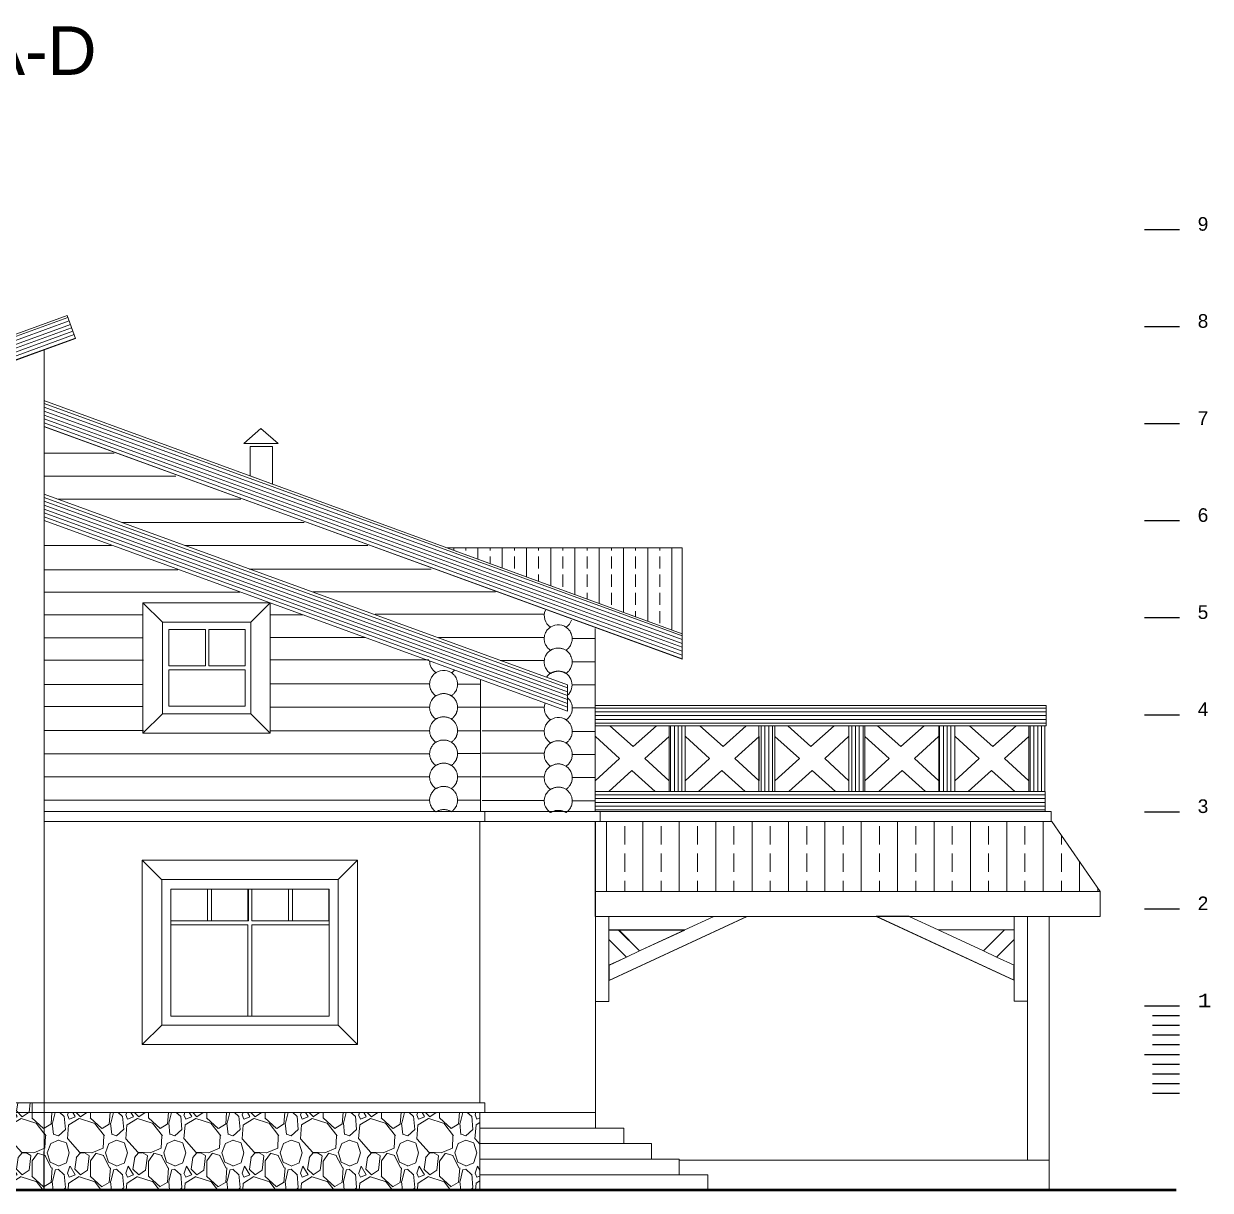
# Model space of a CAD drawing. Header units: millimetres. Extents: x 206455 to 265096, y 21531 to 53708.
# Drawn here: x 214933 to 227162, y 41635 to 53656 of the extents above; entities that cross this region are included whole.
import ezdxf

# ---------------------------------------------------------------- set-up
doc = ezdxf.new("R2010")
doc.units = ezdxf.units.MM
doc.layers.add('hatches', color=8, linetype='Continuous')
doc.layers.add('wall', color=5, linetype='Continuous')
doc.layers.add('txt', color=7, linetype='Continuous', lineweight=13)
doc.styles.get("Standard").update_dxf_attribs({"font": 'arial.ttf'})
pattern_1 = [(318.0128, (-75114.2, -186750.63), (5400.000805, -4799.9989393), [80.7216, -7991.4528]), (274.9697, (-75054.2, -186804.632), (-599.9947842, 7200.000631), [138.5208, -13713.555]), (222.5104, (-75042.2, -186942.63), (6600.0052043, 5999.994431), [97.6728, -9669.6192]), (357.2737, (-74892.2, -187176.632), (-12000.000177, 599.9976106), [126.1428, -12488.1348]), (22.8337, (-74766.2, -187182.632), (-7199.997847, -3000.0059433), [123.693, -12245.6238]), (87.2737, (-74652.2, -187134.632), (-599.9976106, -12000.000177), [126.1428, -12488.1348]), (127.6942, (-74646.201, -187008.632), (5999.9942431, -7800.0044074), [166.8174, -16514.9094]), (162.2553, (-74748.201, -186876.632), (-13199.9977387, 4200.0064576), [157.4928, -15591.7926]), (211.4296, (-74898.2, -186828.632), (-7799.997022, -4800.0049405), [126.57, -12530.4438]), (265.2364, (-75006.2, -186894.63), (599.9949196, 6600.000568), [144.4992, -7080.4578]), (312.3974, (-75018.201, -187038.632), (6599.9952492, -7200.0044106), [186.8688, -18500.025]), (228.8141, (-74886.2, -186582.63), (-3599.998388, -4200.001768), [63.7806, -6314.3064]), (261.4692, (-74928.2, -186630.632), (1200.004746, 7799.998971), [121.3422, -12012.9066]), (315, (-74946.2, -186750.63), (600.0002, -1e-13), [84.8526, -763.6752]), (293.1986, (-75018.2, -186792.63), (-1200.000795, 2999.999838), [45.6948, -4523.769]), (21.8014, (-75000.2, -186834.63), (-1800.000164, -599.999946), [64.6218, -3166.4772]), (120.9638, (-74940.2, -186810.63), (-1200.00149, 1799.998813), [104.9574, -3393.6138]), (251.5651, (-74994.2, -186720.63), (599.99904, 1200.00026), [75.8946, -1821.4722]), (106.3895, (-75000.2, -187182.63), (-1799.995626, 6000.001319), [106.32, -10525.707]), (160.3462, (-75030.2, -187080.63), (6600.0012814, -2399.9971484), [89.1966, -8830.4448]), (23.1986, (-75114.2, -186720.63), (-2999.999838, -1200.000795), [91.389, -4478.0748]), (73.6105, (-75030.2, -186684.63), (-1799.995626, -6000.001319), [106.32, -10525.707]), (69.444, (-74628.2, -187182.63), (-1199.997598, -3000.001107), [102.528, -5023.8744]), (24.7751, (-74592.2, -187086.63), (-6600.002053, -2999.9953135), [85.9068, -8504.7858]), (156.8014, (-74514.2, -186714.63), (-2999.999838, 1200.000795), [91.389, -4478.0748]), (107.354, (-74598.2, -186678.63), (2399.9967014, -7800.0012115), [100.5786, -9957.2544]), (159.444, (-74514.2, -187008.63), (3000.001107, -1199.997598), [51.264, -5075.1384]), (191.3099, (-74514.2, -186750.63), (-2400.00045, -599.99858), [30.594, -3028.8174]), (255.9638, (-74544.2, -186756.63), (599.998834, 1800.00033), [123.693, -2350.17]), (276.009, (-74574.2, -186876.63), (-599.9995905, 5999.9998505), [114.63, -11348.3538]), (33.6901, (-74886.2, -186810.63), (-1199.999735, -600.0008), [86.5332, -2076.7974]), (83.1572, (-74814.201, -186762.632), (1200.0047988, 10199.9996193), [151.0764, -14956.5378]), (150.9454, (-74796.2, -186612.63), (4200.000231, -2400.000016), [61.7736, -6115.6044]), (180, (-74850.2, -186582.63), (-600, -600), [36, -564]), (210.2564, (-74592.2, -186888.63), (4200.0014735, 2399.996932), [83.3544, -8252.112]), (138.0128, (-74664.2, -186930.63), (-5400.000805, 4799.9989393), [161.4432, -7910.7312]), (90, (-74784.2, -186822.63), (-600, 600), [156, -444]), (55.3048, (-74784.2, -186666.63), (-4200.0051658, -5999.9965554), [94.8684, -9391.9644]), (344.0546, (-74730.2, -186588.63), (2400.000076, -599.999934), [87.3612, -4280.7048]), (297.646, (-74646.2, -186612.632), (6000.0046279, -11399.9974843), [142.239, -14081.6844]), (265.4261, (-74580.201, -186738.632), (-599.9968807, -7800.000335), [150.4794, -14897.4444])]
pattern_2 = [(180, (110738.415, -330402.39), (-2e-14, -38.89875), [])]
pattern_3 = [(90, (110738.415, -330402.39), (-38.89875, 2e-14), [])]
pattern_4 = [(90, (114444.673, -330402.463), (-38.89875, 2e-14), [])]

msp = doc.modelspace()

# ---------------------------------------------------------------- hatches: boundary and pattern name
at = {"layer": 'wall', "linetype": 'Continuous', "lineweight": 0, "ltscale": 0.13}
h = msp.add_hatch(dxfattribs=at)
h.set_pattern_fill('ANSI31', color=253, scale=300, angle=335, style=0)
h.set_pattern_definition([(20, (104502.196, -316885.6), (-12.8257554, 35.2384733), [])])
edge = h.paths.add_edge_path()
edge.add_line((215467, 50414), (215379, 50650))
edge.add_line((215379, 50650), (207240, 47688))
edge.add_line((207240, 47688), (207240, 47418))
edge.add_line((207240, 47418), (215467, 50414))
h = msp.add_hatch(dxfattribs=at)
h.set_pattern_fill('ANSI31', color=253, scale=300, angle=115, style=0)
h.set_pattern_definition([(160, (104501.303, -316875.046), (-12.8257554, -35.2384733), [])])
edge = h.paths.add_edge_path()
edge.add_line((215142, 49773), (215142, 49504))
edge.add_line((215142, 49504), (221718, 47109))
edge.add_line((221718, 47109), (221718, 47370))
edge.add_line((221718, 47370), (215141, 49772))
h = msp.add_hatch(dxfattribs=at)
h.set_pattern_fill('ANSI31', color=253, scale=300, angle=115, style=0)
h.set_pattern_definition([(160, (104502.196, -316885.6), (-12.8257554, -35.2384733), [])])
edge = h.paths.add_edge_path()
edge.add_line((215143, 48808), (215143, 48537))
edge.add_line((215143, 48537), (220536, 46573))
edge.add_line((220536, 46573), (220536, 46845))
edge.add_line((220536, 46845), (215143, 48807))
h = msp.add_hatch(dxfattribs=at)
h.set_pattern_fill('ANSI33', color=253, scale=1000, angle=45, style=0)
h.set_pattern_definition([(90, (124864.25, -328208.7), (-250, 4e-14), []), (90, (124989.25, -328083.7), (-250, 4e-14), [125, -62.5])])
edge = h.paths.add_edge_path()
edge.add_line((219293, 48256), (221718, 48256))
edge.add_line((221718, 48256), (221718, 47370))
edge.add_line((221718, 47370), (219293, 48256))
h = msp.add_hatch(dxfattribs=at)
h.set_pattern_fill('ANSI31', color=255, scale=311.19, angle=135, style=0)
h.set_pattern_definition(pattern_2)
h.paths.add_polyline_path([(225471, 46422), (220822, 46422), (220823, 46629), (225472, 46629)])
h = msp.add_hatch(dxfattribs=at)
h.set_pattern_fill('ANSI31', color=255, scale=311.19, angle=45, style=0)
h.set_pattern_definition(pattern_3)
h.paths.add_polyline_path([(221750, 45746), (221585, 45746), (221585, 46422), (221750, 46422)])
h = msp.add_hatch(dxfattribs=at)
h.set_pattern_fill('ANSI31', color=255, scale=311.19, angle=45, style=0)
h.set_pattern_definition(pattern_3)
h.paths.add_polyline_path([(222511, 45745), (222675, 45745), (222675, 46422), (222511, 46422)])
h = msp.add_hatch(dxfattribs=at)
h.set_pattern_fill('ANSI31', color=255, scale=311.19, angle=45, style=0)
h.set_pattern_definition(pattern_3)
h.paths.add_polyline_path([(223438, 45746), (223603, 45746), (223603, 46422), (223438, 46422)])
h = msp.add_hatch(dxfattribs=at)
h.set_pattern_fill('ANSI31', color=255, scale=311.19, angle=45, style=0)
h.set_pattern_definition(pattern_4)
h.paths.add_polyline_path([(224530, 45746), (224365, 45746), (224365, 46422), (224530, 46422)])
h = msp.add_hatch(dxfattribs=at)
h.set_pattern_fill('ANSI31', color=255, scale=311.19, angle=45, style=0)
h.set_pattern_definition(pattern_4)
h.paths.add_polyline_path([(225456, 45746), (225291, 45746), (225291, 46422), (225456, 46422)])
h = msp.add_hatch(dxfattribs=at)
h.set_pattern_fill('ANSI31', color=255, scale=311.19, angle=135, style=0)
h.set_pattern_definition(pattern_2)
h.paths.add_polyline_path([(220823, 45538), (225461, 45538), (225461, 45745), (220823, 45745)])
h = msp.add_hatch(dxfattribs=at)
h.set_pattern_fill('ANSI33', color=253, scale=1500, angle=45, style=0)
h.set_pattern_definition([(90, (93814.7, -328208.1), (-375, 6e-14), []), (90, (94002.2, -328020.6), (-375, 6e-14), [187.5, -93.75])])
h.paths.add_polyline_path([(225528, 45434), (220823, 45436), (220824, 44713), (226028, 44714)])
h = msp.add_hatch(dxfattribs=at)
h.set_pattern_fill('GRAVEL', color=252, scale=600, angle=90, style=0)
h.set_pattern_definition(pattern_1)
h.paths.add_polyline_path([(215142, 42437), (214538, 42436), (214538, 42537), (215142, 42537)])
h.paths.add_polyline_path([(214536, 41637), (215141, 41637), (215142, 42437), (214538, 42436)])
edge = h.paths.add_edge_path(flags=17)
edge.add_line((214538, 42537), (215142, 42537))
h = msp.add_hatch(dxfattribs=at)
h.set_pattern_fill('GRAVEL', color=253, scale=600, angle=90, style=0)
h.set_pattern_definition(pattern_1)
h.paths.add_polyline_path([(215142, 42437), (219635, 42437), (219635, 41636), (215142, 41636)])

# ---------------------------------------------------------------- linework, layer by layer
at = {"layer": 'hatches', "color": 8}
for p, q in [((226486, 51536), (226846, 51536)), ((226486, 50536), (226846, 50536)), ((226486, 49536), (226846, 49536)), ((226486, 48536), (226846, 48536)), ((226486, 47536), (226846, 47536)), ((226486, 46536), (226846, 46536)), ((226486, 45536), (226846, 45536)), ((226486, 44536), (226846, 44536)), ((226486, 43536), (226846, 43536)), ((226568, 43436), (226846, 43436)), ((226568, 43336), (226846, 43336)), ((226568, 43236), (226846, 43236)), ((226568, 43136), (226846, 43136)), ((226486, 43036), (226846, 43036)), ((226568, 42936), (226846, 42936)), ((226568, 42836), (226846, 42836)), ((226568, 42736), (226846, 42736)), ((226568, 42636), (226846, 42636))]:
    msp.add_line(p, q, dxfattribs=at)
at = {"layer": 'wall', "color": 252, "linetype": 'Continuous', "lineweight": 5, "ltscale": 0.13}
for p, q in [((215142, 49231), (215865, 49231)), ((215145, 48993), (216501, 48993)), ((215285, 48756), (217170, 48756)), ((215946, 48516), (217822, 48516)), ((215145, 48280), (215839, 48280)), ((216595, 48278), (218481, 48278)), ((215150, 48030), (216520, 48030)), ((217257, 48035), (219132, 48035)), ((215143, 47800), (217159, 47800)), ((217912, 47801), (219796, 47801)), ((215143, 47565), (216165, 47565)), ((217474, 47564), (217812, 47564)), ((218554, 47571), (220293, 47571)), ((215143, 47328), (216165, 47328)), ((217474, 47331), (218454, 47331)), ((219207, 47333), (220295, 47333)), ((215143, 47098), (216168, 47098)), ((217473, 47100), (219107, 47100)), ((219843, 47094), (220295, 47094)), ((215143, 46848), (216163, 46848)), ((217474, 46854), (219117, 46854)), ((219405, 46851), (219642, 46851)), ((215140, 46620), (216160, 46620)), ((217475, 46615), (219113, 46615)), ((219405, 46615), (219641, 46615)), ((220296, 46612), (219646, 46612)), ((215143, 46372), (216166, 46372)), ((217474, 46371), (219113, 46371)), ((219405, 46371), (219641, 46371)), ((220296, 46370), (219657, 46370)), ((215141, 46133), (219117, 46133)), ((219405, 46135), (219641, 46135)), ((220298, 46139), (219655, 46139)), ((215144, 45896), (219111, 45896)), ((219405, 45895), (219642, 45895)), ((220296, 45894), (219655, 45894)), ((215144, 45655), (219118, 45655)), ((219405, 45655), (219642, 45655)), ((220296, 45652), (219657, 45652))]:
    msp.add_line(p, q, dxfattribs=at)
at = {"layer": 'wall', "color": 250, "linetype": 'Continuous', "lineweight": 15}
for p, q in [((220824, 45539), (220824, 47425)), ((219642, 45537), (219642, 46899))]:
    msp.add_line(p, q, dxfattribs=at)
at = {"layer": 'wall', "color": 252, "linetype": 'Continuous', "lineweight": 5}
for p, q in [((220586, 47321), (220822, 47321)), ((220586, 47081), (220823, 47081)), ((220587, 46843), (220824, 46843)), ((220587, 46607), (220823, 46607)), ((220587, 46363), (220823, 46363)), ((220587, 46127), (220823, 46127)), ((220587, 45887), (220823, 45887)), ((220587, 45647), (220823, 45647))]:
    msp.add_line(p, q, dxfattribs=at)
at = {"layer": 'wall', "color": 250, "linetype": 'Continuous', "lineweight": 15, "ltscale": 0.13}
msp.add_line((214538, 42537), (215142, 42537), dxfattribs=at)
at = {"layer": 'wall', "color": 250, "linetype": 'Continuous', "lineweight": 50, "ltscale": 0.13}
msp.add_line((226812, 41635), (206455, 41635), dxfattribs=at)
at = {"layer": 'wall', "color": 250, "linetype": 'Continuous', "lineweight": 15, "ltscale": 0.13}
for points in [[(215467, 50414), (215379, 50650), (207240, 47688), (207240, 47418), (215467, 50414)], [(215142, 49773), (215142, 49504), (221718, 47109), (221718, 47370), (215141, 49772)], [(215143, 48808), (215143, 48537), (220536, 46573), (220536, 46845), (215143, 48807)], [(216363, 47488), (216162, 47690)], [(217473, 47690), (217274, 47489)], [(216362, 46545), (216162, 46347)], [(217274, 46546), (217474, 46346)], [(220981, 46422), (221454, 46422), (221214, 46207), (220974, 46422)], [(221908, 46422), (222380, 46422), (222141, 46207), (221901, 46422)], [(223280, 46422), (222807, 46422), (223047, 46207), (223287, 46422)], [(224206, 46422), (223734, 46422), (223974, 46207), (224213, 46422)], [(224688, 46422), (225160, 46422), (224921, 46207), (224681, 46422)], [(220827, 46312), (221074, 46086), (220823, 45855), (220823, 46310)], [(221585, 46312), (221335, 46084), (221585, 45853), (221585, 46312)], [(221753, 46312), (222000, 46086), (221750, 45855), (221750, 46310)], [(222512, 46312), (222261, 46084), (222512, 45853), (222512, 46312)], [(222676, 46312), (222927, 46084), (222676, 45853), (222676, 46312)], [(223435, 46312), (223188, 46086), (223438, 45855), (223438, 46310)], [(223603, 46312), (223853, 46084), (223603, 45853), (223603, 46312)], [(224361, 46312), (224114, 46086), (224364, 45855), (224364, 46310)], [(224533, 46311), (224780, 46086), (224530, 45855), (224530, 46310)], [(225292, 46311), (225041, 46084), (225292, 45853), (225292, 46311)], [(220969, 45746), (221441, 45746), (221201, 45961), (220962, 45746)], [(221895, 45746), (222368, 45746), (222128, 45961), (221888, 45746)], [(223293, 45746), (222820, 45746), (223060, 45961), (223300, 45746)], [(224219, 45746), (223747, 45746), (223986, 45961), (224226, 45746)], [(224675, 45746), (225147, 45746), (224908, 45961), (224668, 45746)], [(221585, 45749), (221585, 45746), (221583, 45746)], [(223603, 45749), (223603, 45746), (223605, 45746)], [(225291, 45749), (225291, 45746), (225289, 45746)], [(220825, 42436), (220825, 45433)], [(216354, 44837), (216154, 45036)], [(218173, 44837), (218373, 45036)], [(220965, 43582), (220965, 43582), (220965, 44457), (220825, 44457), (220825, 43582), (220965, 43582)], [(220965, 43582), (220965, 43582), (220965, 44457), (220825, 44457), (220825, 43582), (220965, 43582)], [(222046, 44458), (222387, 44458), (220965, 43798), (220965, 43954), (220965, 43954)], [(221747, 44318), (220965, 44318), (220965, 44458), (222047, 44458), (221747, 44318)], [(221746, 44317), (220965, 44317), (220965, 44457), (222046, 44457), (221746, 44318)], [(222047, 44458), (222388, 44458), (220966, 43798), (220966, 43954), (220966, 43954)], [(224058, 44459), (223717, 44458), (225139, 43799), (225139, 43955), (225139, 43955)], [(224059, 44459), (223718, 44459), (225140, 43799), (225140, 43955), (225140, 43955)], [(224358, 44318), (225140, 44318), (225140, 44458), (224058, 44458), (224358, 44318)], [(224359, 44319), (225140, 44319), (225140, 44458), (224059, 44458), (224359, 44319)], [(225140, 43583), (225140, 43583), (225140, 44458), (225280, 44458), (225280, 43583), (225140, 43583)], [(225140, 43583), (225140, 43583), (225140, 44458), (225280, 44458), (225280, 43583), (225140, 43583)], [(220965, 44318), (221064, 44318), (221281, 44101), (221146, 44038), (220965, 44219), (220965, 44318)], [(220965, 44318), (221065, 44318), (221281, 44101), (221147, 44038), (220965, 44220), (220965, 44318)], [(221064, 44317), (221746, 44317), (221281, 44101), (221064, 44317)], [(221065, 44318), (221746, 44318), (221281, 44101), (221065, 44318)], [(225041, 44319), (224359, 44319), (224824, 44102), (225041, 44319)], [(225040, 44318), (224359, 44318), (224824, 44101), (225040, 44318)], [(225140, 44319), (225041, 44319), (224824, 44102), (224959, 44039), (225140, 44221), (225140, 44319)], [(225140, 44318), (225040, 44318), (224824, 44101), (224958, 44039), (225140, 44220), (225140, 44318)], [(220965, 44220), (221147, 44038), (220965, 43954), (220965, 44220), (220965, 44220)], [(220965, 44219), (221146, 44038), (220965, 43953), (220965, 44219), (220965, 44219)], [(225140, 44220), (224958, 44039), (225140, 43954), (225140, 44220), (225140, 44220)], [(225140, 44221), (224959, 44039), (225140, 43954), (225140, 44221), (225140, 44221)], [(216155, 43136), (216355, 43336)], [(218373, 43138), (218174, 43336)], [(219687, 42437), (220826, 42436), (220826, 42276), (221117, 42276), (219636, 42276), (221117, 42276), (221117, 42116), (219636, 42116), (221404, 42116), (221404, 41955), (219635, 41955), (221687, 41955), (221687, 41796), (219636, 41796), (221984, 41796), (221984, 41636)], [(221687, 41944), (225502, 41944), (225502, 41636)]]:
    msp.add_lwpolyline(points, dxfattribs=at)
at = {"layer": 'wall', "color": 250, "linetype": 'Continuous', "lineweight": 0, "ltscale": 0.13}
msp.add_lwpolyline([(215142, 42536), (214537, 42536), (214537, 50074), (215142, 50297)], close=True, dxfattribs=at)
at = {"layer": 'wall', "color": 250, "linetype": 'Continuous', "lineweight": 15, "ltscale": 0.13}
for points in [[(214538, 50076), (215142, 50296), (215142, 42537), (214538, 42537)], [(217375, 49484), (217375, 49484), (217200, 49329), (217554, 49329)], [(217266, 48996), (217496, 48912), (217496, 49299), (217266, 49299)], [(216162, 47690), (217474, 47690), (217474, 46345), (216162, 46345)], [(216362, 47489), (217274, 47489), (217274, 46546), (216362, 46546)], [(216428, 47038), (216806, 47038), (216806, 47415), (216428, 47415)], [(216839, 47038), (217216, 47038), (217216, 47415), (216839, 47415)], [(216428, 46999), (217215, 46999), (217215, 46623), (216428, 46623)], [(225471, 46422), (220822, 46422), (220823, 46629), (225472, 46629)], [(221750, 45746), (221585, 45746), (221585, 46422), (221750, 46422)], [(222511, 45745), (222675, 45745), (222675, 46422), (222511, 46422)], [(223438, 45746), (223603, 45746), (223603, 46422), (223438, 46422)], [(224364, 45746), (224529, 45746), (224529, 46422), (224364, 46422)], [(225456, 45746), (225291, 45746), (225291, 46422), (225456, 46422)], [(220823, 45538), (225461, 45538), (225461, 45745), (220823, 45745)], [(215144, 45537), (219687, 45537), (219687, 45436), (215144, 45436)], [(219687, 45537), (220875, 45538), (220875, 45434), (219687, 45436)], [(220874, 45434), (225521, 45434), (225522, 45538), (220874, 45538)], [(219635, 45436), (215142, 45435), (215142, 42537), (219635, 42537)], [(225528, 45434), (220823, 45436), (220824, 44713), (226028, 44714)], [(218373, 45036), (216155, 45036), (216155, 43137), (218373, 43137)], [(218174, 44837), (216355, 44837), (216355, 43337), (218174, 43337)], [(216450, 44738), (218082, 44738), (218082, 43429), (216450, 43429)], [(216450, 44738), (217248, 44738), (217248, 44412), (216450, 44412)], [(216828, 44738), (216450, 44738), (216450, 44412), (216828, 44412)], [(217244, 44412), (216868, 44412), (216868, 44737), (217244, 44737)], [(217284, 44738), (218082, 44738), (218082, 44411), (217284, 44411)], [(217662, 44737), (217284, 44737), (217284, 44411), (217662, 44411)], [(218078, 44411), (217702, 44411), (217702, 44737), (218078, 44737)], [(226026, 44713), (220824, 44713), (220824, 44457), (226026, 44457)], [(226027, 44713), (220825, 44713), (220825, 44457), (226027, 44457)], [(225280, 44457), (225502, 44457), (225502, 41944), (225280, 41944)], [(217243, 44370), (216450, 44370), (216450, 43429), (217243, 43429)], [(217284, 44370), (218082, 44370), (218082, 43429), (217284, 43429)], [(214536, 41637), (215141, 41637), (215142, 42437), (214538, 42436)], [(215142, 42437), (214538, 42436), (214538, 42537), (215142, 42537)], [(219687, 42537), (215142, 42537), (215142, 42437), (219687, 42437)], [(215142, 42437), (219635, 42437), (219635, 41636), (215142, 41636)]]:
    msp.add_lwpolyline(points, close=True, dxfattribs=at)
at = {"layer": 'wall', "color": 250, "linetype": 'Continuous', "lineweight": 0, "ltscale": 0.13}
msp.add_lwpolyline([(219293, 48256), (221718, 48256), (221718, 47370), (219293, 48256)], dxfattribs=at)
at = {"layer": 'wall', "color": 250, "linetype": 'Continuous', "lineweight": 15, "ltscale": 100}
for points in [[(220522, 47200, 0), (220524, 47201, 0), (220527, 47203, 0), (220530, 47205, 0), (220534, 47209, 0), (220539, 47214, 0), (220545, 47219, 0), (220550, 47225, 0), (220555, 47231, 0), (220561, 47239, 0), (220567, 47250, 0), (220573, 47259, 0), (220576, 47269, 0), (220580, 47280, 0), (220582, 47289, 0), (220584, 47298, 0), (220585, 47308, 0), (220586, 47315, 0), (220585, 47326, 0), (220585, 47332, 0), (220584, 47339, 0), (220582, 47349, 0), (220580, 47357, 0), (220575, 47372, 0), (220570, 47383, 0), (220564, 47395, 0), (220557, 47404, 0), (220552, 47411, 0), (220546, 47417, 0), (220539, 47425, 0), (220534, 47429, 0), (220526, 47435, 0), (220521, 47439, 0), (220506, 47447, 0), (220499, 47450, 0), (220479, 47457, 0), (220456, 47461, 0), (220431, 47461, 0), (220407, 47457, 0), (220384, 47449, 0), (220365, 47440, 0), (220351, 47431, 0), (220340, 47422, 0), (220329, 47410, 0), (220322, 47399, 0), (220316, 47391, 0), (220312, 47382, 0), (220307, 47370, 0), (220302, 47357, 0), (220300, 47347, 0), (220299, 47340, 0), (220298, 47330, 0), (220297, 47322, 0), (220297, 47312, 0), (220298, 47304, 0), (220299, 47296, 0), (220301, 47287, 0), (220305, 47273, 0), (220308, 47266, 0), (220312, 47257, 0), (220316, 47248, 0), (220323, 47237, 0), (220329, 47229, 0), (220336, 47220, 0), (220344, 47213, 0), (220354, 47204, 0), (220361, 47200, 0), (220362, 47199, 0), (220365, 47201, 0), (220365, 47201, 0), (220369, 47203, 0), (220374, 47206, 0), (220379, 47208, 0), (220388, 47211, 0), (220395, 47214, 0), (220408, 47219, 0), (220416, 47220, 0), (220424, 47221, 0), (220430, 47222, 0), (220438, 47222, 0), (220446, 47222, 0), (220452, 47222, 0), (220457, 47222, 0), (220465, 47221, 0), (220472, 47219, 0), (220479, 47218, 0), (220486, 47216, 0), (220492, 47214, 0), (220499, 47211, 0), (220505, 47208, 0), (220514, 47204, 0), (220519, 47201, 0), (220522, 47200, 0), (220522, 47200, 0)], [(220522, 46961, 0), (220524, 46962, 0), (220527, 46964, 0), (220529, 46966, 0), (220534, 46970, 0), (220539, 46975, 0), (220545, 46980, 0), (220550, 46986, 0), (220555, 46992, 0), (220561, 47000, 0), (220567, 47011, 0), (220573, 47020, 0), (220576, 47030, 0), (220580, 47041, 0), (220582, 47050, 0), (220584, 47059, 0), (220585, 47069, 0), (220586, 47076, 0), (220585, 47087, 0), (220585, 47093, 0), (220584, 47100, 0), (220582, 47110, 0), (220580, 47118, 0), (220575, 47133, 0), (220570, 47144, 0), (220564, 47156, 0), (220557, 47165, 0), (220552, 47172, 0), (220546, 47178, 0), (220539, 47186, 0), (220534, 47190, 0), (220526, 47196, 0), (220521, 47200, 0), (220506, 47208, 0), (220499, 47211, 0), (220479, 47218, 0), (220456, 47222, 0), (220431, 47222, 0), (220407, 47218, 0), (220384, 47210, 0), (220365, 47201, 0), (220351, 47192, 0), (220340, 47183, 0), (220329, 47171, 0), (220322, 47160, 0), (220316, 47152, 0), (220312, 47143, 0), (220307, 47131, 0), (220302, 47118, 0), (220300, 47108, 0), (220299, 47102, 0), (220298, 47091, 0), (220297, 47083, 0), (220297, 47073, 0), (220298, 47065, 0), (220299, 47057, 0), (220301, 47048, 0), (220305, 47034, 0), (220307, 47027, 0), (220312, 47018, 0), (220316, 47009, 0), (220323, 46998, 0), (220329, 46990, 0), (220336, 46981, 0), (220344, 46974, 0), (220354, 46965, 0), (220361, 46961, 0), (220362, 46960, 0), (220365, 46962, 0), (220365, 46962, 0), (220369, 46964, 0), (220374, 46967, 0), (220379, 46969, 0), (220388, 46972, 0), (220395, 46975, 0), (220408, 46980, 0), (220416, 46981, 0), (220424, 46982, 0), (220430, 46983, 0), (220438, 46983, 0), (220446, 46983, 0), (220452, 46983, 0), (220457, 46983, 0), (220465, 46982, 0), (220472, 46980, 0), (220479, 46979, 0), (220486, 46977, 0), (220492, 46975, 0), (220499, 46972, 0), (220505, 46969, 0), (220514, 46965, 0), (220519, 46962, 0), (220522, 46961, 0), (220522, 46961, 0)], [(219341, 46730, 0), (219343, 46732, 0), (219346, 46734, 0), (219348, 46736, 0), (219353, 46740, 0), (219358, 46744, 0), (219364, 46750, 0), (219369, 46755, 0), (219374, 46762, 0), (219380, 46770, 0), (219386, 46780, 0), (219392, 46790, 0), (219395, 46800, 0), (219399, 46811, 0), (219401, 46820, 0), (219403, 46829, 0), (219404, 46839, 0), (219404, 46846, 0), (219404, 46856, 0), (219404, 46863, 0), (219403, 46869, 0), (219401, 46879, 0), (219399, 46888, 0), (219394, 46903, 0), (219389, 46914, 0), (219383, 46925, 0), (219376, 46935, 0), (219371, 46942, 0), (219365, 46948, 0), (219358, 46955, 0), (219353, 46960, 0), (219345, 46966, 0), (219340, 46970, 0), (219325, 46978, 0), (219318, 46981, 0), (219298, 46988, 0), (219275, 46992, 0), (219250, 46992, 0), (219226, 46988, 0), (219203, 46980, 0), (219184, 46971, 0), (219170, 46962, 0), (219159, 46952, 0), (219148, 46941, 0), (219141, 46930, 0), (219135, 46922, 0), (219131, 46913, 0), (219126, 46900, 0), (219121, 46888, 0), (219119, 46878, 0), (219118, 46871, 0), (219117, 46861, 0), (219116, 46853, 0), (219116, 46843, 0), (219117, 46834, 0), (219118, 46827, 0), (219120, 46818, 0), (219124, 46804, 0), (219126, 46797, 0), (219131, 46787, 0), (219135, 46778, 0), (219142, 46768, 0), (219148, 46760, 0), (219155, 46751, 0), (219163, 46744, 0), (219173, 46735, 0), (219180, 46731, 0), (219181, 46730, 0), (219184, 46732, 0), (219184, 46732, 0), (219188, 46734, 0), (219193, 46736, 0), (219198, 46738, 0), (219207, 46742, 0), (219214, 46745, 0), (219227, 46750, 0), (219235, 46751, 0), (219243, 46752, 0), (219249, 46753, 0), (219257, 46753, 0), (219265, 46753, 0), (219271, 46753, 0), (219276, 46753, 0), (219284, 46752, 0), (219291, 46750, 0), (219298, 46749, 0), (219305, 46747, 0), (219311, 46744, 0), (219318, 46742, 0), (219324, 46739, 0), (219333, 46735, 0), (219338, 46732, 0), (219341, 46730, 0), (219341, 46730, 0)], [(219341, 46491, 0), (219343, 46493, 0), (219346, 46495, 0), (219348, 46497, 0), (219353, 46501, 0), (219358, 46505, 0), (219364, 46511, 0), (219369, 46516, 0), (219374, 46523, 0), (219380, 46531, 0), (219386, 46541, 0), (219392, 46551, 0), (219395, 46561, 0), (219399, 46572, 0), (219401, 46581, 0), (219403, 46590, 0), (219404, 46600, 0), (219405, 46607, 0), (219404, 46617, 0), (219404, 46624, 0), (219403, 46630, 0), (219401, 46640, 0), (219399, 46649, 0), (219394, 46664, 0), (219389, 46675, 0), (219383, 46686, 0), (219376, 46696, 0), (219371, 46703, 0), (219365, 46709, 0), (219358, 46716, 0), (219353, 46721, 0), (219345, 46727, 0), (219340, 46731, 0), (219325, 46739, 0), (219318, 46742, 0), (219298, 46749, 0), (219275, 46753, 0), (219250, 46753, 0), (219226, 46749, 0), (219203, 46741, 0), (219184, 46732, 0), (219170, 46723, 0), (219159, 46713, 0), (219148, 46702, 0), (219141, 46691, 0), (219135, 46683, 0), (219131, 46674, 0), (219126, 46661, 0), (219121, 46649, 0), (219119, 46639, 0), (219118, 46632, 0), (219117, 46622, 0), (219116, 46614, 0), (219116, 46604, 0), (219117, 46595, 0), (219118, 46588, 0), (219120, 46579, 0), (219124, 46565, 0), (219126, 46558, 0), (219131, 46548, 0), (219135, 46539, 0), (219142, 46529, 0), (219148, 46521, 0), (219155, 46512, 0), (219163, 46505, 0), (219173, 46496, 0), (219180, 46492, 0), (219181, 46491, 0), (219184, 46493, 0), (219184, 46493, 0), (219188, 46495, 0), (219193, 46497, 0), (219198, 46499, 0), (219207, 46503, 0), (219214, 46506, 0), (219227, 46511, 0), (219235, 46512, 0), (219243, 46513, 0), (219249, 46514, 0), (219257, 46514, 0), (219265, 46514, 0), (219271, 46514, 0), (219276, 46514, 0), (219284, 46512, 0), (219291, 46511, 0), (219298, 46510, 0), (219305, 46508, 0), (219311, 46505, 0), (219318, 46503, 0), (219324, 46500, 0), (219333, 46496, 0), (219338, 46493, 0), (219341, 46491, 0), (219341, 46491, 0)], [(219341, 46252, 0), (219343, 46254, 0), (219346, 46256, 0), (219348, 46258, 0), (219353, 46262, 0), (219358, 46266, 0), (219364, 46272, 0), (219369, 46277, 0), (219374, 46284, 0), (219380, 46292, 0), (219386, 46302, 0), (219392, 46312, 0), (219395, 46322, 0), (219399, 46333, 0), (219401, 46342, 0), (219403, 46351, 0), (219404, 46361, 0), (219404, 46368, 0), (219404, 46378, 0), (219404, 46385, 0), (219403, 46391, 0), (219401, 46401, 0), (219399, 46410, 0), (219394, 46425, 0), (219389, 46436, 0), (219383, 46447, 0), (219376, 46457, 0), (219371, 46464, 0), (219365, 46470, 0), (219358, 46477, 0), (219353, 46482, 0), (219345, 46488, 0), (219340, 46492, 0), (219325, 46500, 0), (219318, 46503, 0), (219298, 46510, 0), (219275, 46514, 0), (219250, 46514, 0), (219226, 46510, 0), (219203, 46502, 0), (219184, 46493, 0), (219170, 46484, 0), (219159, 46474, 0), (219148, 46463, 0), (219141, 46452, 0), (219135, 46444, 0), (219131, 46435, 0), (219126, 46422, 0), (219121, 46410, 0), (219119, 46400, 0), (219118, 46393, 0), (219117, 46383, 0), (219116, 46375, 0), (219116, 46365, 0), (219117, 46356, 0), (219118, 46349, 0), (219120, 46340, 0), (219124, 46326, 0), (219126, 46319, 0), (219131, 46309, 0), (219135, 46300, 0), (219142, 46290, 0), (219148, 46282, 0), (219155, 46273, 0), (219163, 46266, 0), (219173, 46257, 0), (219180, 46253, 0), (219181, 46252, 0), (219184, 46254, 0), (219184, 46254, 0), (219188, 46256, 0), (219193, 46258, 0), (219198, 46260, 0), (219207, 46264, 0), (219214, 46267, 0), (219227, 46272, 0), (219235, 46273, 0), (219243, 46274, 0), (219249, 46275, 0), (219257, 46275, 0), (219265, 46275, 0), (219271, 46275, 0), (219276, 46275, 0), (219284, 46274, 0), (219291, 46272, 0), (219298, 46271, 0), (219305, 46269, 0), (219311, 46266, 0), (219318, 46264, 0), (219324, 46261, 0), (219333, 46257, 0), (219338, 46254, 0), (219341, 46252, 0), (219341, 46252, 0)], [(220522, 46244, 0), (220525, 46246, 0), (220528, 46248, 0), (220530, 46250, 0), (220535, 46254, 0), (220540, 46258, 0), (220546, 46264, 0), (220551, 46270, 0), (220556, 46276, 0), (220562, 46284, 0), (220568, 46294, 0), (220573, 46304, 0), (220577, 46314, 0), (220581, 46325, 0), (220583, 46334, 0), (220584, 46343, 0), (220586, 46353, 0), (220586, 46360, 0), (220586, 46371, 0), (220585, 46377, 0), (220585, 46383, 0), (220583, 46394, 0), (220581, 46402, 0), (220576, 46417, 0), (220571, 46428, 0), (220565, 46440, 0), (220558, 46449, 0), (220552, 46456, 0), (220547, 46462, 0), (220540, 46470, 0), (220535, 46474, 0), (220527, 46480, 0), (220522, 46484, 0), (220507, 46492, 0), (220499, 46495, 0), (220480, 46502, 0), (220456, 46506, 0), (220432, 46506, 0), (220408, 46502, 0), (220385, 46494, 0), (220365, 46485, 0), (220351, 46476, 0), (220341, 46467, 0), (220330, 46455, 0), (220323, 46444, 0), (220317, 46436, 0), (220312, 46427, 0), (220307, 46415, 0), (220303, 46402, 0), (220301, 46392, 0), (220299, 46385, 0), (220298, 46375, 0), (220298, 46367, 0), (220298, 46357, 0), (220299, 46349, 0), (220300, 46341, 0), (220301, 46332, 0), (220305, 46318, 0), (220308, 46311, 0), (220312, 46302, 0), (220317, 46292, 0), (220324, 46282, 0), (220330, 46274, 0), (220337, 46265, 0), (220344, 46258, 0), (220355, 46249, 0), (220361, 46245, 0), (220362, 46244, 0), (220366, 46246, 0), (220366, 46246, 0), (220370, 46248, 0), (220375, 46250, 0), (220380, 46253, 0), (220388, 46256, 0), (220396, 46259, 0), (220409, 46264, 0), (220417, 46265, 0), (220424, 46266, 0), (220431, 46267, 0), (220438, 46267, 0), (220447, 46267, 0), (220452, 46267, 0), (220457, 46267, 0), (220465, 46266, 0), (220473, 46264, 0), (220480, 46263, 0), (220487, 46261, 0), (220493, 46258, 0), (220500, 46256, 0), (220506, 46253, 0), (220514, 46249, 0), (220520, 46246, 0), (220522, 46244, 0), (220522, 46244, 0)], [(219341, 46013, 0), (219343, 46015, 0), (219346, 46017, 0), (219348, 46019, 0), (219353, 46023, 0), (219358, 46027, 0), (219364, 46033, 0), (219369, 46039, 0), (219374, 46045, 0), (219380, 46053, 0), (219386, 46063, 0), (219392, 46073, 0), (219395, 46083, 0), (219399, 46094, 0), (219401, 46103, 0), (219403, 46112, 0), (219404, 46122, 0), (219404, 46129, 0), (219404, 46139, 0), (219404, 46146, 0), (219403, 46152, 0), (219401, 46162, 0), (219399, 46171, 0), (219394, 46186, 0), (219389, 46197, 0), (219383, 46208, 0), (219376, 46218, 0), (219371, 46225, 0), (219365, 46231, 0), (219358, 46238, 0), (219353, 46243, 0), (219345, 46249, 0), (219340, 46253, 0), (219325, 46261, 0), (219318, 46264, 0), (219298, 46271, 0), (219275, 46275, 0), (219250, 46275, 0), (219226, 46271, 0), (219203, 46263, 0), (219184, 46254, 0), (219170, 46245, 0), (219159, 46235, 0), (219148, 46224, 0), (219141, 46213, 0), (219135, 46205, 0), (219131, 46196, 0), (219126, 46183, 0), (219121, 46171, 0), (219119, 46161, 0), (219118, 46154, 0), (219117, 46144, 0), (219116, 46136, 0), (219116, 46126, 0), (219117, 46117, 0), (219118, 46110, 0), (219120, 46101, 0), (219124, 46087, 0), (219126, 46080, 0), (219131, 46070, 0), (219135, 46061, 0), (219142, 46051, 0), (219148, 46043, 0), (219155, 46034, 0), (219163, 46027, 0), (219173, 46018, 0), (219180, 46014, 0), (219181, 46013, 0), (219184, 46015, 0), (219184, 46015, 0), (219188, 46017, 0), (219193, 46019, 0), (219198, 46021, 0), (219207, 46025, 0), (219214, 46028, 0), (219227, 46033, 0), (219235, 46034, 0), (219243, 46035, 0), (219249, 46036, 0), (219257, 46036, 0), (219265, 46036, 0), (219271, 46036, 0), (219276, 46036, 0), (219284, 46035, 0), (219291, 46033, 0), (219298, 46032, 0), (219305, 46030, 0), (219311, 46027, 0), (219318, 46025, 0), (219324, 46022, 0), (219333, 46018, 0), (219338, 46015, 0), (219341, 46013, 0), (219341, 46013, 0)], [(220522, 46006, 0), (220525, 46007, 0), (220528, 46009, 0), (220530, 46011, 0), (220534, 46015, 0), (220540, 46019, 0), (220546, 46025, 0), (220551, 46031, 0), (220556, 46037, 0), (220562, 46045, 0), (220568, 46055, 0), (220573, 46065, 0), (220577, 46075, 0), (220581, 46086, 0), (220583, 46095, 0), (220584, 46104, 0), (220586, 46114, 0), (220586, 46121, 0), (220586, 46132, 0), (220585, 46138, 0), (220585, 46144, 0), (220583, 46155, 0), (220581, 46163, 0), (220576, 46178, 0), (220571, 46189, 0), (220565, 46201, 0), (220558, 46210, 0), (220552, 46217, 0), (220547, 46223, 0), (220540, 46231, 0), (220535, 46235, 0), (220527, 46241, 0), (220522, 46245, 0), (220507, 46253, 0), (220499, 46256, 0), (220480, 46263, 0), (220456, 46267, 0), (220432, 46267, 0), (220408, 46263, 0), (220385, 46255, 0), (220365, 46246, 0), (220351, 46237, 0), (220341, 46228, 0), (220330, 46216, 0), (220323, 46205, 0), (220317, 46197, 0), (220312, 46188, 0), (220307, 46176, 0), (220303, 46163, 0), (220301, 46153, 0), (220299, 46146, 0), (220298, 46136, 0), (220298, 46128, 0), (220298, 46118, 0), (220299, 46110, 0), (220300, 46102, 0), (220301, 46093, 0), (220305, 46079, 0), (220308, 46072, 0), (220312, 46063, 0), (220317, 46054, 0), (220324, 46043, 0), (220330, 46035, 0), (220337, 46026, 0), (220344, 46019, 0), (220355, 46010, 0), (220361, 46006, 0), (220362, 46005, 0), (220366, 46007, 0), (220366, 46007, 0), (220370, 46009, 0), (220375, 46011, 0), (220379, 46014, 0), (220388, 46017, 0), (220396, 46020, 0), (220409, 46025, 0), (220417, 46026, 0), (220424, 46027, 0), (220431, 46028, 0), (220438, 46028, 0), (220447, 46028, 0), (220452, 46028, 0), (220457, 46028, 0), (220465, 46027, 0), (220473, 46025, 0), (220480, 46024, 0), (220487, 46022, 0), (220493, 46019, 0), (220500, 46017, 0), (220506, 46014, 0), (220514, 46010, 0), (220520, 46007, 0), (220522, 46006, 0), (220522, 46006, 0)], [(219341, 45774, 0), (219343, 45776, 0), (219346, 45778, 0), (219348, 45780, 0), (219353, 45784, 0), (219358, 45788, 0), (219364, 45794, 0), (219369, 45800, 0), (219374, 45806, 0), (219380, 45814, 0), (219386, 45824, 0), (219392, 45834, 0), (219395, 45844, 0), (219399, 45855, 0), (219401, 45864, 0), (219403, 45873, 0), (219404, 45883, 0), (219404, 45890, 0), (219404, 45900, 0), (219404, 45907, 0), (219403, 45913, 0), (219401, 45923, 0), (219399, 45932, 0), (219394, 45947, 0), (219389, 45958, 0), (219383, 45969, 0), (219376, 45979, 0), (219371, 45986, 0), (219365, 45992, 0), (219358, 45999, 0), (219353, 46004, 0), (219345, 46010, 0), (219340, 46014, 0), (219325, 46022, 0), (219318, 46025, 0), (219298, 46032, 0), (219275, 46036, 0), (219250, 46036, 0), (219226, 46032, 0), (219203, 46024, 0), (219183, 46015, 0), (219170, 46006, 0), (219159, 45996, 0), (219148, 45985, 0), (219141, 45974, 0), (219135, 45966, 0), (219131, 45957, 0), (219126, 45944, 0), (219121, 45932, 0), (219119, 45922, 0), (219118, 45915, 0), (219116, 45905, 0), (219116, 45897, 0), (219116, 45887, 0), (219117, 45878, 0), (219118, 45871, 0), (219120, 45862, 0), (219124, 45848, 0), (219126, 45841, 0), (219131, 45831, 0), (219135, 45822, 0), (219142, 45812, 0), (219148, 45804, 0), (219155, 45795, 0), (219163, 45788, 0), (219173, 45779, 0), (219179, 45775, 0), (219181, 45774, 0), (219184, 45776, 0), (219184, 45776, 0), (219188, 45778, 0), (219193, 45780, 0), (219198, 45782, 0), (219207, 45786, 0), (219214, 45789, 0), (219227, 45794, 0), (219235, 45795, 0), (219243, 45796, 0), (219249, 45797, 0), (219257, 45797, 0), (219265, 45797, 0), (219271, 45797, 0), (219276, 45797, 0), (219284, 45796, 0), (219291, 45794, 0), (219298, 45793, 0), (219305, 45791, 0), (219311, 45788, 0), (219318, 45786, 0), (219324, 45783, 0), (219333, 45779, 0), (219338, 45776, 0), (219341, 45774, 0), (219341, 45774, 0)], [(220522, 45767, 0), (220525, 45768, 0), (220528, 45770, 0), (220530, 45772, 0), (220534, 45776, 0), (220540, 45781, 0), (220546, 45786, 0), (220551, 45792, 0), (220556, 45798, 0), (220562, 45806, 0), (220568, 45816, 0), (220573, 45826, 0), (220577, 45836, 0), (220581, 45847, 0), (220583, 45856, 0), (220584, 45865, 0), (220586, 45875, 0), (220586, 45882, 0), (220586, 45893, 0), (220585, 45899, 0), (220585, 45906, 0), (220583, 45916, 0), (220581, 45924, 0), (220576, 45939, 0), (220571, 45950, 0), (220565, 45962, 0), (220558, 45971, 0), (220552, 45978, 0), (220547, 45984, 0), (220540, 45992, 0), (220535, 45996, 0), (220527, 46002, 0), (220522, 46006, 0), (220507, 46014, 0), (220499, 46017, 0), (220480, 46024, 0), (220456, 46028, 0), (220432, 46028, 0), (220408, 46024, 0), (220385, 46016, 0), (220365, 46007, 0), (220351, 45998, 0), (220341, 45989, 0), (220330, 45977, 0), (220322, 45966, 0), (220317, 45958, 0), (220312, 45949, 0), (220307, 45937, 0), (220303, 45924, 0), (220301, 45914, 0), (220299, 45907, 0), (220298, 45897, 0), (220298, 45889, 0), (220298, 45879, 0), (220299, 45871, 0), (220300, 45863, 0), (220301, 45854, 0), (220305, 45840, 0), (220308, 45833, 0), (220312, 45824, 0), (220317, 45815, 0), (220324, 45804, 0), (220330, 45796, 0), (220337, 45787, 0), (220344, 45780, 0), (220355, 45771, 0), (220361, 45767, 0), (220362, 45766, 0), (220365, 45768, 0), (220365, 45768, 0), (220370, 45770, 0), (220375, 45773, 0), (220379, 45775, 0), (220388, 45778, 0), (220395, 45781, 0), (220409, 45786, 0), (220417, 45787, 0), (220424, 45788, 0), (220431, 45789, 0), (220438, 45789, 0), (220447, 45789, 0), (220452, 45789, 0), (220457, 45789, 0), (220465, 45788, 0), (220473, 45786, 0), (220480, 45785, 0), (220487, 45783, 0), (220493, 45781, 0), (220500, 45778, 0), (220506, 45775, 0), (220514, 45771, 0), (220520, 45768, 0), (220522, 45767, 0), (220522, 45767, 0)], [(219341, 45535, 0), (219343, 45537, 0), (219346, 45539, 0), (219348, 45541, 0), (219353, 45545, 0), (219358, 45549, 0), (219364, 45555, 0), (219369, 45561, 0), (219374, 45567, 0), (219380, 45575, 0), (219386, 45585, 0), (219392, 45595, 0), (219395, 45605, 0), (219399, 45616, 0), (219401, 45625, 0), (219403, 45634, 0), (219404, 45644, 0), (219404, 45651, 0), (219404, 45661, 0), (219404, 45668, 0), (219403, 45674, 0), (219401, 45684, 0), (219399, 45693, 0), (219394, 45708, 0), (219389, 45719, 0), (219383, 45730, 0), (219376, 45740, 0), (219371, 45747, 0), (219365, 45753, 0), (219358, 45760, 0), (219353, 45765, 0), (219345, 45771, 0), (219340, 45775, 0), (219325, 45783, 0), (219318, 45786, 0), (219298, 45793, 0), (219275, 45797, 0), (219250, 45797, 0), (219226, 45793, 0), (219203, 45785, 0), (219183, 45776, 0), (219170, 45767, 0), (219159, 45757, 0), (219148, 45746, 0), (219141, 45735, 0), (219135, 45727, 0), (219131, 45718, 0), (219126, 45705, 0), (219121, 45693, 0), (219119, 45683, 0), (219118, 45676, 0), (219116, 45666, 0), (219116, 45658, 0), (219116, 45648, 0), (219117, 45639, 0), (219118, 45632, 0), (219120, 45623, 0), (219124, 45609, 0), (219126, 45602, 0), (219131, 45592, 0), (219135, 45583, 0), (219142, 45573, 0), (219148, 45565, 0), (219155, 45556, 0), (219163, 45549, 0), (219173, 45540, 0), (219180, 45536, 0), (219181, 45535, 0), (219184, 45537, 0), (219184, 45537, 0), (219188, 45539, 0), (219193, 45541, 0), (219198, 45543, 0), (219207, 45547, 0), (219214, 45550, 0), (219227, 45555, 0), (219235, 45556, 0), (219243, 45557, 0), (219249, 45558, 0), (219257, 45558, 0), (219265, 45558, 0), (219271, 45558, 0), (219276, 45558, 0), (219284, 45557, 0), (219291, 45555, 0), (219298, 45554, 0), (219305, 45552, 0), (219311, 45549, 0), (219318, 45547, 0), (219324, 45544, 0), (219333, 45540, 0), (219338, 45537, 0), (219341, 45535, 0), (219341, 45535, 0)], [(220522, 45528, 0), (220525, 45529, 0), (220528, 45531, 0), (220530, 45533, 0), (220534, 45537, 0), (220540, 45542, 0), (220546, 45547, 0), (220551, 45553, 0), (220556, 45559, 0), (220562, 45567, 0), (220568, 45577, 0), (220573, 45587, 0), (220577, 45597, 0), (220581, 45608, 0), (220583, 45617, 0), (220584, 45626, 0), (220586, 45636, 0), (220586, 45643, 0), (220586, 45654, 0), (220585, 45660, 0), (220585, 45667, 0), (220583, 45677, 0), (220581, 45685, 0), (220576, 45700, 0), (220571, 45711, 0), (220565, 45723, 0), (220558, 45732, 0), (220552, 45739, 0), (220547, 45745, 0), (220540, 45753, 0), (220535, 45757, 0), (220527, 45763, 0), (220522, 45767, 0), (220507, 45775, 0), (220499, 45778, 0), (220480, 45785, 0), (220456, 45789, 0), (220432, 45789, 0), (220408, 45785, 0), (220385, 45777, 0), (220365, 45768, 0), (220351, 45759, 0), (220341, 45750, 0), (220330, 45738, 0), (220323, 45727, 0), (220317, 45719, 0), (220312, 45710, 0), (220307, 45698, 0), (220303, 45685, 0), (220301, 45675, 0), (220299, 45668, 0), (220298, 45658, 0), (220298, 45650, 0), (220298, 45640, 0), (220299, 45632, 0), (220300, 45624, 0), (220301, 45615, 0), (220305, 45601, 0), (220308, 45594, 0), (220312, 45585, 0), (220317, 45576, 0), (220324, 45565, 0), (220330, 45557, 0), (220337, 45548, 0), (220344, 45541, 0), (220355, 45532, 0), (220361, 45528, 0), (220362, 45527, 0), (220365, 45529, 0), (220365, 45529, 0), (220370, 45531, 0), (220375, 45534, 0), (220379, 45536, 0), (220388, 45539, 0), (220396, 45542, 0), (220409, 45547, 0), (220417, 45548, 0), (220424, 45549, 0), (220431, 45550, 0), (220438, 45550, 0), (220447, 45550, 0), (220452, 45550, 0), (220457, 45550, 0), (220465, 45549, 0), (220473, 45547, 0), (220480, 45546, 0), (220487, 45544, 0), (220493, 45542, 0), (220500, 45539, 0), (220506, 45536, 0), (220514, 45532, 0), (220520, 45529, 0), (220522, 45528, 0), (220522, 45528, 0)]]:
    msp.add_polyline3d(points, dxfattribs=at)
at = {"layer": 'wall', "color": 250, "linetype": 'Continuous', "lineweight": 15, "ltscale": 0.13}
for centre, radius, start, end in [((220440, 47556), 142, 156.7063, 236.2627), ((220468, 47538), 113, 298.7375, 346.2804), ((219260, 47089), 144, 179.4819, 236.0041), ((219309, 47036), 74.4, 295.9734, 328.1124)]:
    msp.add_arc(centre, radius, start, end, dxfattribs=at)
at = {"layer": 'wall', "color": 250, "linetype": 'Continuous', "lineweight": 0, "ltscale": 0.13}
for centre, radius, start, end in [((220441, 46843), 144, 310.8209, 146.1996), ((220439, 46602), 141, 157.5611, 237.3826), ((220443, 46602), 144, 303.7724, 50.0589)]:
    msp.add_arc(centre, radius, start, end, dxfattribs=at)

# ---------------------------------------------------------------- texts
at = {"layer": 'txt', "color": 250, "linetype": 'Continuous', "lineweight": 15, "ltscale": 0.13}
msp.add_text('Facade A-D', height=500, dxfattribs=at).set_placement((211957, 53129))
at = {"layer": 'txt', "color": 8, "attachment_point": 4}
for s, insert, char_height in [('9', (227033, 51592), 140), ('8', (227033, 50592), 140), ('7', (227033, 49592), 140), ('6', (227033, 48592), 140), ('5', (227033, 47592), 140), ('4', (227033, 46592), 140), ('3', (227033, 45592), 140), ('2', (227033, 44592), 140), ('{\\fCourier New|b0|i0|c204|p49;1}', (227033, 43592), 140.4)]:
    msp.add_mtext(s, dxfattribs=dict(at, insert=insert, char_height=char_height))

doc.saveas('drawing.dxf')
